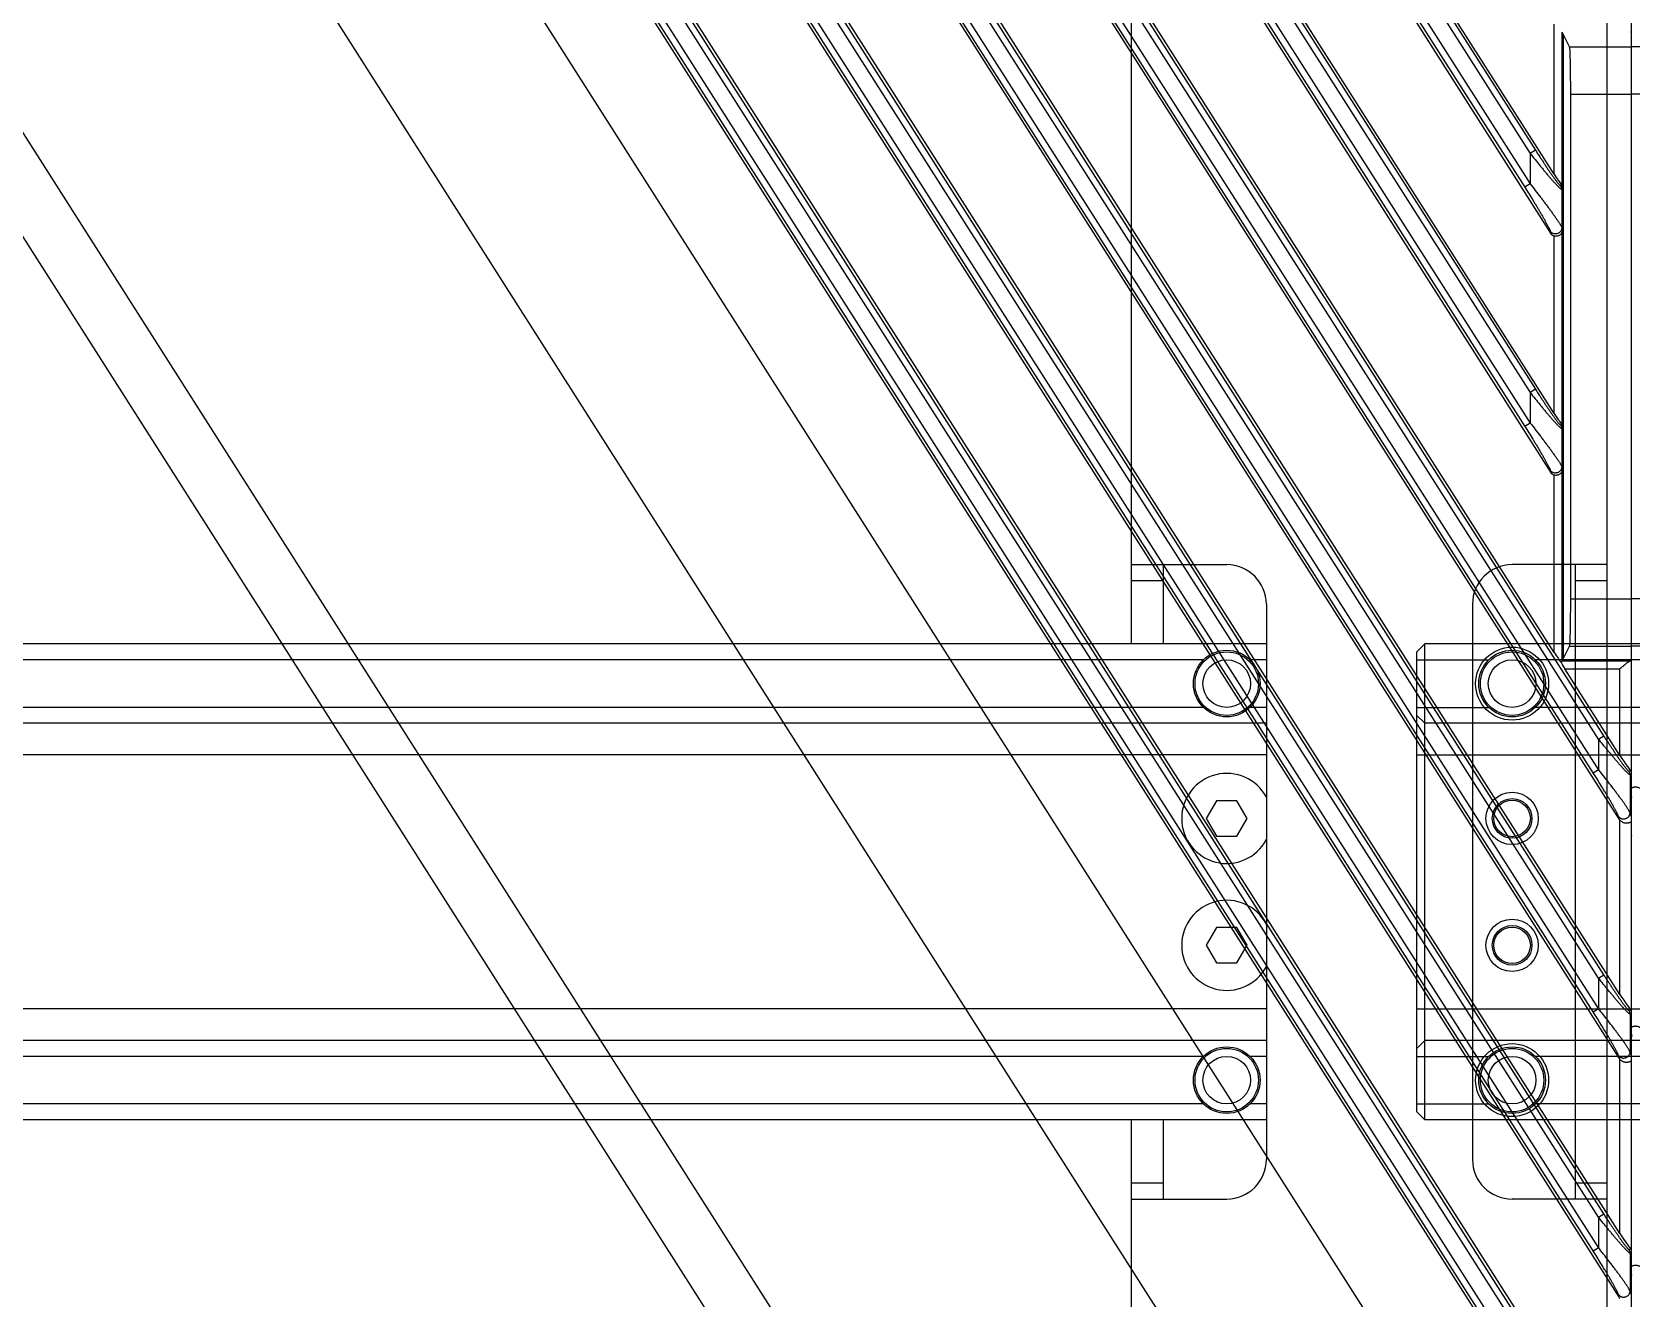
# Model space of a CAD drawing. Header units: millimetres. Extents: x 562 to 17351, y 2396 to 6995.
# Drawn here: x 12638 to 12738.8, y 5273.5 to 5353.3 of the extents above; entities that cross this region are included whole.
import ezdxf

# ---------------------------------------------------------------- set-up
doc = ezdxf.new("R2010")
doc.units = ezdxf.units.MM
doc.layers.add('02___PRT_ALL_AXES', color=7, linetype='Continuous')

# ---------------------------------------------------------------- blocks, each defined once
blk = doc.blocks.new('DTGCNV')
at = {"color": 7, "linetype": 'Continuous'}
for p, q in [((12716.62, 5010.2), (12716.62, 4673.2)), ((13136.22, 5009.5), (13315.88, 4727.48)), ((13315.92, 4731.52), (13138.83, 5009.5)), ((13145.82, 5009.5), (13315.88, 4742.55)), ((13315.92, 4746.59), (13148.43, 5009.5)), ((13155.43, 5009.5), (13315.88, 4757.63)), ((13311.78, 4768.16), (13158.03, 5009.5)), ((13165.03, 5009.5), (13311.54, 4779.53)), ((13311.78, 4783.23), (13167.64, 5009.5)), ((13174.63, 5009.5), (13311.54, 4794.6)), ((13316.62, 5010.2), (13316.62, 4672.7)), ((13314.23, 4730.42), (13137.44, 5007.93)), ((13314.57, 4730.63), (13137.77, 5008.15)), ((13314.57, 4732.55), (13138.99, 5008.15)), ((13314.9, 4732.76), (13139.33, 5008.36)), ((13314.23, 4745.49), (13147.04, 5007.93)), ((13314.57, 4745.71), (13147.38, 5008.15)), ((13314.57, 4747.62), (13148.6, 5008.15)), ((13314.9, 4747.84), (13148.93, 5008.36)), ((13314.23, 4760.57), (13156.64, 5007.93)), ((13314.57, 4760.78), (13156.98, 5008.15)), ((13314.57, 4762.7), (13158.2, 5008.15)), ((13314.9, 4762.91), (13158.54, 5008.36)), ((13166.25, 5007.93), (13309.92, 4782.41)), ((13166.58, 5008.15), (13310.26, 4782.62)), ((13167.8, 5008.15), (13310.26, 4784.54)), ((13168.14, 5008.36), (13310.59, 4784.75)), ((13175.85, 5007.93), (13309.92, 4797.49)), ((13176.19, 5008.15), (13310.26, 4797.7)), ((13177.41, 5008.15), (13310.26, 4799.62)), ((13177.74, 5008.36), (13310.59, 4799.83)), ((13122.27, 5005.36), (13314.22, 4704.06)), ((13129.33, 5005.24), (13315.88, 4712.4)), ((13315.92, 4716.44), (13131.86, 5005.36)), ((13311.78, 4798.31), (13179.88, 5005.36)), ((13298.05, 4708.98), (13109.91, 5004.31)), ((13314.23, 4715.34), (13130.58, 5003.62)), ((13314.57, 4715.56), (13130.91, 5003.84)), ((13314.57, 4717.47), (13132.13, 5003.84)), ((13314.9, 4717.69), (13132.47, 5004.05)), ((13149.85, 4903.45), (13275.55, 4706.13)), ((13273.33, 4703.11), (13194.98, 4826.09)), ((13311.78, 4798.31), (13311.78, 4807.77)), ((13312.75, 4806.35), (13312.28, 4807.27)), ((13312.28, 4797.48), (13312.28, 4807.27)), ((13312.37, 4767.8), (13312.37, 4807.1)), ((12720.49, 4806.35), (12716.62, 4806.35)), ((13312.75, 4806.35), (13316.62, 4806.35)), ((12720.42, 4803.35), (12716.62, 4803.35)), ((13312.82, 4803.35), (13316.62, 4803.35)), ((13312.82, 4771.54), (13312.82, 4803.35)), ((13310.59, 4799.83), (13310.26, 4799.62)), ((13310.26, 4799.62), (13310.26, 4797.7)), ((13310.26, 4797.7), (13309.92, 4797.49)), ((13312.19, 4797.57), (13312.21, 4797.67)), ((13312.28, 4797.48), (13312.26, 4797.36)), ((13312.26, 4797.36), (13312.26, 4794.93)), ((13311.52, 4794.72), (13311.54, 4794.6)), ((13312.26, 4794.93), (13312.28, 4794.72)), ((13312.28, 4782.41), (13312.28, 4794.72)), ((13311.78, 4783.23), (13311.78, 4794.43)), ((13310.59, 4784.75), (13310.26, 4784.54)), ((13310.26, 4784.54), (13310.26, 4782.62)), ((13310.26, 4782.62), (13309.92, 4782.41)), ((13312.21, 4782.6), (13312.19, 4782.5)), ((13312.28, 4782.41), (13312.26, 4782.28)), ((13312.26, 4782.28), (13312.26, 4779.86)), ((13311.52, 4779.65), (13311.54, 4779.53)), ((13312.26, 4779.86), (13312.28, 4779.65)), ((13312.28, 4767.62), (13312.28, 4779.65)), ((13311.78, 4768.16), (13311.78, 4779.35)), ((12720.42, 4771.54), (12716.62, 4771.54)), ((13312.82, 4771.54), (13316.62, 4771.54)), ((12720.49, 4768.55), (12716.62, 4768.55)), ((13312.28, 4767.62), (13312.75, 4768.55)), ((13312.75, 4768.55), (13316.62, 4768.55)), ((13312.2, 4767.54), (13312.28, 4767.62)), ((13312.28, 4767.62), (13316.58, 4767.62)), ((13312.44, 4767.12), (13315.92, 4767.12)), ((13315.92, 4761.67), (13312.44, 4767.12)), ((13315.92, 4761.67), (13315.92, 4767.12)), ((13314.57, 4762.7), (13314.9, 4762.91)), ((13314.57, 4762.7), (13314.57, 4760.78)), ((13314.23, 4760.57), (13314.57, 4760.78)), ((13316.61, 4760.68), (13316.5, 4760.65)), ((13316.62, 4760.45), (13316.56, 4760.44)), ((13316.56, 4760.44), (13316.56, 4758.04)), ((12716.68, 4759.02), (12716.62, 4759.22)), ((13315.88, 4757.63), (13315.82, 4757.83)), ((13315.92, 4746.59), (13315.92, 4757.58)), ((13316.62, 4757.84), (13316.56, 4758.04)), ((12716.68, 4756.63), (12716.62, 4756.61)), ((13314.57, 4747.62), (13314.9, 4747.84)), ((13314.57, 4747.62), (13314.57, 4745.71)), ((13314.23, 4745.49), (13314.57, 4745.71)), ((13316.61, 4745.61), (13316.5, 4745.57)), ((13316.62, 4745.38), (13316.56, 4745.36)), ((13316.56, 4745.36), (13316.56, 4742.97)), ((12716.62, 4744.15), (12716.68, 4743.95)), ((13315.88, 4742.55), (13315.82, 4742.75)), ((13315.92, 4731.52), (13315.92, 4742.51)), ((13316.62, 4742.77), (13316.56, 4742.97)), ((12716.62, 4741.54), (12716.68, 4741.55)), ((13314.57, 4732.55), (13314.9, 4732.76)), ((13314.57, 4732.55), (13314.57, 4730.63)), ((13314.23, 4730.42), (13314.57, 4730.63)), ((13316.61, 4730.53), (13316.5, 4730.5)), ((13316.62, 4730.3), (13316.56, 4730.29)), ((13316.56, 4730.29), (13316.56, 4727.89)), ((12716.68, 4728.87), (12716.62, 4729.07)), ((13315.88, 4727.48), (13315.82, 4727.68)), ((13316.62, 4727.69), (13316.56, 4727.89))]:
    blk.add_line(p, q, dxfattribs=at)
for centre, radius, start, end in [((13311.86, 4797.36), 0.396, 0.208, 32.9741), ((13311.86, 4782.28), 0.396, 0.208, 32.9741), ((13316.16, 4760.43), 0.402, 0.1282, 32.3718), ((13316.16, 4745.36), 0.402, 0.1282, 32.3718), ((13316.16, 4730.28), 0.402, 0.1282, 32.3718)]:
    blk.add_arc(centre, radius, start, end, dxfattribs=at)
for centre, major_axis, ratio, start_param, end_param in [((12717.32, 4807.26), (0.7, 0), 0.052408, 2.812592, 3.141593), ((13311.78, 4807.27), (0.5, 0), 0.052408, 0.02618, 0.05236), ((13315.92, 4807.26), (0.7, 0), 0.052408, 0, 0.329), ((13312.74, 4803.35), (0, 3), 0.026186, -1.570796, -0.05236), ((13311.78, 4798.39), (-0.499, 0.789), 0.046753, -4.638574, -3.601913), ((13311.87, 4794.82), (-0.052, 0.405), 0.97951, -4.264838, -3.490965), ((13311.78, 4783.31), (-0.499, 0.789), 0.046753, -4.638574, -3.601913), ((13311.87, 4779.75), (-0.052, 0.405), 0.97951, -4.264838, -3.490965), ((13312.74, 4771.54), (0, 3), 0.026186, -3.089233, -1.570796), ((12717.32, 4767.63), (0.7, 0), 0.052408, 3.141593, 3.470593), ((13311.78, 4768.24), (-0.499, 0.789), 0.046753, -4.638574, -3.652279), ((13312.5, 4767.12), (-0.321, 0.499), 0.073624, 0.537273, 1.523567), ((13311.78, 4767.62), (0.5, 0), 0.052408, -0.05236, -0.02618), ((13315.92, 4767.63), (0.7, 0), 0.052408, -0.329, 0), ((13315.92, 4761.78), (-0.7, 1.1), 0.046753, -4.638574, -3.259594), ((13316.22, 4757.85), (-0.117, 0.402), 0.954439, -4.415997, -4.276035), ((13315.92, 4746.71), (-0.7, 1.1), 0.046753, -4.638574, -3.259594), ((13316.22, 4742.78), (-0.117, 0.402), 0.954439, -4.415997, -4.276035), ((13315.92, 4731.63), (-0.7, 1.1), 0.046753, -4.638574, -3.259594), ((13316.22, 4727.7), (-0.117, 0.402), 0.954439, -4.415997, -4.276035)]:
    blk.add_ellipse(centre, major_axis=major_axis, ratio=ratio, start_param=start_param, end_param=end_param, dxfattribs=at)
for points, knots in [([(13310.59, 4799.83), (13310.67, 4799.71), (13310.79, 4799.52), (13310.95, 4799.28), (13311.07, 4799.1), (13311.18, 4798.92), (13311.3, 4798.74), (13311.42, 4798.57), (13311.53, 4798.4), (13311.63, 4798.26), (13311.7, 4798.16), (13311.76, 4798.08), (13311.81, 4798.01), (13311.86, 4797.94), (13311.92, 4797.87), (13311.96, 4797.81), (13312.01, 4797.75), (13312.05, 4797.7), (13312.09, 4797.65), (13312.12, 4797.62), (13312.14, 4797.6), (13312.15, 4797.59), (13312.16, 4797.58), (13312.17, 4797.57), (13312.18, 4797.57), (13312.18, 4797.56), (13312.19, 4797.56), (13312.19, 4797.57), (13312.19, 4797.57), (13312.19, 4797.57), (13312.19, 4797.57), (13312.19, 4797.57)], [0, 0, 0, 0, 0.15694, 0.235083, 0.312792, 0.389889, 0.466133, 0.541222, 0.614757, 0.686184, 0.720877, 0.754726, 0.78758, 0.819246, 0.849499, 0.878053, 0.90457, 0.928641, 0.949798, 0.96753, 0.974953, 0.981338, 0.986644, 0.990849, 0.993984, 0.99519, 0.9962, 0.997085, 0.997946, 0.99889, 1, 1, 1, 1]), ([(13310.26, 4799.62), (13310.36, 4799.49), (13310.57, 4799.23), (13310.83, 4798.91), (13311.03, 4798.66), (13311.18, 4798.48), (13311.33, 4798.3), (13311.48, 4798.13), (13311.6, 4797.99), (13311.69, 4797.89), (13311.76, 4797.82), (13311.83, 4797.74), (13311.89, 4797.68), (13311.95, 4797.61), (13312, 4797.56), (13312.06, 4797.5), (13312.1, 4797.46), (13312.14, 4797.42), (13312.18, 4797.39), (13312.2, 4797.38), (13312.21, 4797.37), (13312.22, 4797.36), (13312.23, 4797.35), (13312.24, 4797.35), (13312.25, 4797.35), (13312.25, 4797.35), (13312.25, 4797.35), (13312.26, 4797.35), (13312.26, 4797.36), (13312.26, 4797.36)], [0, 0, 0, 0, 0.163599, 0.325517, 0.405208, 0.483611, 0.560291, 0.634699, 0.706102, 0.740385, 0.773533, 0.805367, 0.835691, 0.864271, 0.890851, 0.915138, 0.936821, 0.955575, 0.97109, 0.977548, 0.983108, 0.987753, 0.991491, 0.994362, 0.995508, 0.996494, 0.997369, 0.998198, 1, 1, 1, 1]), ([(13310.26, 4797.7), (13310.37, 4797.56), (13310.58, 4797.29), (13310.85, 4796.94), (13311.06, 4796.67), (13311.21, 4796.47), (13311.36, 4796.27), (13311.51, 4796.07), (13311.64, 4795.89), (13311.77, 4795.7), (13311.9, 4795.53), (13311.99, 4795.39), (13312.06, 4795.29), (13312.1, 4795.22), (13312.14, 4795.16), (13312.18, 4795.1), (13312.21, 4795.05), (13312.23, 4795.01), (13312.24, 4794.98), (13312.25, 4794.96), (13312.25, 4794.95), (13312.26, 4794.94), (13312.26, 4794.93)], [0, 0, 0, 0, 0.154445, 0.30727, 0.382534, 0.456692, 0.529432, 0.600377, 0.669045, 0.734822, 0.796897, 0.854183, 0.880595, 0.905226, 0.927827, 0.94811, 0.965769, 0.980485, 0.986646, 0.991965, 0.996419, 1, 1, 1, 1]), ([(13312.28, 4797.48), (13312.28, 4797.5), (13312.28, 4797.53), (13312.27, 4797.58), (13312.24, 4797.63), (13312.23, 4797.66), (13312.21, 4797.67)], [0, 0, 0, 0, 0.23991, 0.484403, 0.736695, 1, 1, 1, 1]), ([(13309.92, 4797.49), (13310.01, 4797.35), (13310.17, 4797.09), (13310.38, 4796.75), (13310.54, 4796.49), (13310.66, 4796.29), (13310.78, 4796.1), (13310.89, 4795.91), (13311, 4795.72), (13311.11, 4795.54), (13311.21, 4795.36), (13311.28, 4795.22), (13311.34, 4795.11), (13311.38, 4795.04), (13311.42, 4794.97), (13311.45, 4794.9), (13311.48, 4794.85), (13311.5, 4794.8), (13311.51, 4794.77), (13311.51, 4794.75), (13311.52, 4794.74), (13311.52, 4794.73), (13311.52, 4794.72)], [0, 0, 0, 0, 0.147854, 0.294636, 0.367264, 0.439153, 0.510088, 0.579799, 0.647935, 0.714028, 0.777425, 0.83718, 0.86528, 0.891898, 0.916748, 0.939475, 0.959663, 0.976821, 0.984101, 0.990427, 0.995741, 1, 1, 1, 1]), ([(13312.26, 4794.93), (13312.26, 4794.91), (13312.25, 4794.87), (13312.24, 4794.81), (13312.21, 4794.75), (13312.18, 4794.7), (13312.13, 4794.65), (13312.08, 4794.61), (13312.03, 4794.58), (13311.97, 4794.56), (13311.91, 4794.54), (13311.84, 4794.54), (13311.78, 4794.55), (13311.72, 4794.57), (13311.66, 4794.59), (13311.61, 4794.63), (13311.56, 4794.67), (13311.53, 4794.7), (13311.52, 4794.72)], [0, 0, 0, 0, 0.061771, 0.123674, 0.185724, 0.247974, 0.310429, 0.373081, 0.435901, 0.498841, 0.561846, 0.62485, 0.687789, 0.750605, 0.813254, 0.8757, 0.937956, 1, 1, 1, 1]), ([(13311.78, 4794.43), (13311.82, 4794.42), (13311.89, 4794.41), (13311.99, 4794.42), (13312.08, 4794.45), (13312.15, 4794.49), (13312.21, 4794.54), (13312.25, 4794.6), (13312.28, 4794.66), (13312.28, 4794.7), (13312.28, 4794.72)], [0, 0, 0, 0, 0.160899, 0.314742, 0.456494, 0.584742, 0.700638, 0.806545, 0.905309, 1, 1, 1, 1]), ([(13310.59, 4784.75), (13310.67, 4784.63), (13310.79, 4784.45), (13310.95, 4784.2), (13311.07, 4784.02), (13311.18, 4783.84), (13311.3, 4783.67), (13311.42, 4783.49), (13311.53, 4783.33), (13311.63, 4783.19), (13311.7, 4783.08), (13311.76, 4783.01), (13311.81, 4782.93), (13311.86, 4782.86), (13311.92, 4782.79), (13311.96, 4782.73), (13312.01, 4782.67), (13312.05, 4782.62), (13312.09, 4782.58), (13312.12, 4782.54), (13312.14, 4782.52), (13312.15, 4782.51), (13312.16, 4782.5), (13312.17, 4782.49), (13312.18, 4782.49), (13312.18, 4782.49), (13312.19, 4782.49), (13312.19, 4782.49), (13312.19, 4782.49), (13312.19, 4782.49), (13312.19, 4782.5), (13312.19, 4782.5)], [0, 0, 0, 0, 0.15694, 0.235083, 0.312792, 0.389889, 0.466133, 0.541222, 0.614757, 0.686184, 0.720877, 0.754726, 0.78758, 0.819246, 0.849499, 0.878053, 0.90457, 0.928641, 0.949798, 0.96753, 0.974953, 0.981338, 0.986644, 0.990849, 0.993984, 0.99519, 0.9962, 0.997085, 0.997946, 0.99889, 1, 1, 1, 1]), ([(13310.26, 4784.54), (13310.36, 4784.41), (13310.57, 4784.15), (13310.83, 4783.84), (13311.03, 4783.59), (13311.18, 4783.4), (13311.33, 4783.23), (13311.48, 4783.06), (13311.6, 4782.92), (13311.69, 4782.81), (13311.76, 4782.74), (13311.83, 4782.67), (13311.89, 4782.6), (13311.95, 4782.54), (13312, 4782.48), (13312.06, 4782.43), (13312.1, 4782.38), (13312.14, 4782.34), (13312.18, 4782.32), (13312.2, 4782.3), (13312.21, 4782.29), (13312.22, 4782.28), (13312.23, 4782.28), (13312.24, 4782.28), (13312.25, 4782.28), (13312.25, 4782.28), (13312.25, 4782.28), (13312.26, 4782.28), (13312.26, 4782.28), (13312.26, 4782.28)], [0, 0, 0, 0, 0.163599, 0.325517, 0.405208, 0.483611, 0.560291, 0.634699, 0.706102, 0.740385, 0.773533, 0.805367, 0.835691, 0.864271, 0.890851, 0.915138, 0.936821, 0.955575, 0.97109, 0.977548, 0.983108, 0.987753, 0.991491, 0.994362, 0.995508, 0.996494, 0.997369, 0.998198, 1, 1, 1, 1]), ([(13310.26, 4782.62), (13310.37, 4782.49), (13310.58, 4782.21), (13310.85, 4781.87), (13311.06, 4781.59), (13311.21, 4781.39), (13311.36, 4781.19), (13311.51, 4781), (13311.64, 4780.81), (13311.77, 4780.63), (13311.9, 4780.46), (13311.99, 4780.32), (13312.06, 4780.22), (13312.1, 4780.15), (13312.14, 4780.08), (13312.18, 4780.02), (13312.21, 4779.97), (13312.23, 4779.93), (13312.24, 4779.9), (13312.25, 4779.89), (13312.25, 4779.87), (13312.26, 4779.86), (13312.26, 4779.86)], [0, 0, 0, 0, 0.154445, 0.30727, 0.382534, 0.456692, 0.529432, 0.600377, 0.669045, 0.734822, 0.796897, 0.854183, 0.880595, 0.905226, 0.927827, 0.94811, 0.965769, 0.980485, 0.986646, 0.991965, 0.996419, 1, 1, 1, 1]), ([(13312.28, 4782.41), (13312.28, 4782.43), (13312.28, 4782.46), (13312.27, 4782.51), (13312.24, 4782.55), (13312.23, 4782.58), (13312.21, 4782.6)], [0, 0, 0, 0, 0.23991, 0.484403, 0.736695, 1, 1, 1, 1]), ([(13309.92, 4782.41), (13310.01, 4782.28), (13310.17, 4782.01), (13310.38, 4781.68), (13310.54, 4781.41), (13310.66, 4781.22), (13310.78, 4781.02), (13310.89, 4780.83), (13311, 4780.64), (13311.11, 4780.46), (13311.21, 4780.29), (13311.28, 4780.15), (13311.34, 4780.04), (13311.38, 4779.96), (13311.42, 4779.89), (13311.45, 4779.83), (13311.48, 4779.77), (13311.5, 4779.73), (13311.51, 4779.7), (13311.51, 4779.68), (13311.52, 4779.66), (13311.52, 4779.65), (13311.52, 4779.65)], [0, 0, 0, 0, 0.147854, 0.294636, 0.367264, 0.439153, 0.510088, 0.579799, 0.647935, 0.714028, 0.777425, 0.83718, 0.86528, 0.891898, 0.916748, 0.939475, 0.959663, 0.976821, 0.984101, 0.990427, 0.995741, 1, 1, 1, 1]), ([(13312.26, 4779.86), (13312.26, 4779.84), (13312.25, 4779.8), (13312.24, 4779.74), (13312.21, 4779.68), (13312.18, 4779.62), (13312.13, 4779.58), (13312.08, 4779.54), (13312.03, 4779.5), (13311.97, 4779.48), (13311.91, 4779.47), (13311.84, 4779.47), (13311.78, 4779.47), (13311.72, 4779.49), (13311.66, 4779.52), (13311.61, 4779.55), (13311.56, 4779.59), (13311.53, 4779.63), (13311.52, 4779.65)], [0, 0, 0, 0, 0.061771, 0.123674, 0.185724, 0.247974, 0.310429, 0.373081, 0.435901, 0.498841, 0.561846, 0.62485, 0.687789, 0.750605, 0.813254, 0.8757, 0.937956, 1, 1, 1, 1]), ([(13311.78, 4779.35), (13311.82, 4779.34), (13311.89, 4779.34), (13311.99, 4779.35), (13312.08, 4779.37), (13312.15, 4779.42), (13312.21, 4779.47), (13312.25, 4779.52), (13312.28, 4779.58), (13312.28, 4779.63), (13312.28, 4779.65)], [0, 0, 0, 0, 0.160899, 0.314742, 0.456494, 0.584742, 0.700638, 0.806545, 0.905309, 1, 1, 1, 1]), ([(13316.58, 4767.62), (13316.58, 4767.62), (13316.57, 4767.62), (13316.56, 4767.61), (13316.54, 4767.61), (13316.52, 4767.6), (13316.5, 4767.58), (13316.46, 4767.56), (13316.42, 4767.53), (13316.37, 4767.49), (13316.29, 4767.44), (13316.2, 4767.36), (13316.11, 4767.28), (13316.02, 4767.2), (13315.95, 4767.15), (13315.92, 4767.12)], [0, 0, 0, 0, 0.013463, 0.028958, 0.046471, 0.065932, 0.110248, 0.160922, 0.216933, 0.277361, 0.408429, 0.549248, 0.696374, 0.84732, 1, 1, 1, 1]), ([(13316.56, 4760.44), (13316.56, 4760.44), (13316.55, 4760.44), (13316.54, 4760.44), (13316.53, 4760.44), (13316.52, 4760.45), (13316.51, 4760.46), (13316.49, 4760.47), (13316.46, 4760.5), (13316.42, 4760.54), (13316.38, 4760.58), (13316.33, 4760.63), (13316.27, 4760.68), (13316.22, 4760.74), (13316.13, 4760.83), (13316.03, 4760.95), (13315.89, 4761.1), (13315.76, 4761.26), (13315.61, 4761.43), (13315.47, 4761.6), (13315.32, 4761.78), (13315.17, 4761.96), (13315.02, 4762.14), (13314.82, 4762.39), (13314.67, 4762.57), (13314.57, 4762.7)], [0, 0, 0, 0, 0.002036, 0.004765, 0.008306, 0.012701, 0.017956, 0.024063, 0.038745, 0.05652, 0.077106, 0.100208, 0.125538, 0.152825, 0.181822, 0.244102, 0.310933, 0.381227, 0.454167, 0.529124, 0.605619, 0.683271, 0.76177, 0.840872, 1, 1, 1, 1]), ([(13316.5, 4760.65), (13316.5, 4760.65), (13316.49, 4760.65), (13316.49, 4760.65), (13316.48, 4760.65), (13316.47, 4760.66), (13316.46, 4760.67), (13316.45, 4760.68), (13316.44, 4760.69), (13316.42, 4760.71), (13316.4, 4760.73), (13316.37, 4760.77), (13316.33, 4760.82), (13316.29, 4760.87), (13316.24, 4760.93), (13316.19, 4761), (13316.12, 4761.09), (13316.04, 4761.21), (13315.93, 4761.36), (13315.82, 4761.52), (13315.71, 4761.69), (13315.59, 4761.86), (13315.48, 4762.03), (13315.36, 4762.2), (13315.25, 4762.38), (13315.09, 4762.62), (13314.98, 4762.79), (13314.9, 4762.91)], [0, 0, 0, 0, 0.001988, 0.003277, 0.004801, 0.008605, 0.013451, 0.019328, 0.026206, 0.034036, 0.042764, 0.062675, 0.085465, 0.110691, 0.137955, 0.166932, 0.197336, 0.261568, 0.329268, 0.399486, 0.471568, 0.545042, 0.619552, 0.694837, 0.77068, 0.84692, 1, 1, 1, 1]), ([(13315.82, 4757.83), (13315.82, 4757.84), (13315.82, 4757.85), (13315.81, 4757.88), (13315.79, 4757.92), (13315.77, 4757.97), (13315.74, 4758.04), (13315.7, 4758.1), (13315.65, 4758.2), (13315.58, 4758.33), (13315.49, 4758.5), (13315.39, 4758.67), (13315.29, 4758.85), (13315.18, 4759.03), (13315.07, 4759.22), (13314.91, 4759.47), (13314.72, 4759.79), (13314.48, 4760.18), (13314.31, 4760.44), (13314.23, 4760.57)], [0, 0, 0, 0, 0.005901, 0.012735, 0.028952, 0.048163, 0.069902, 0.093761, 0.1194, 0.174923, 0.234768, 0.297789, 0.363198, 0.430435, 0.499095, 0.568871, 0.710853, 0.85493, 1, 1, 1, 1]), ([(13316.56, 4758.04), (13316.56, 4758.05), (13316.55, 4758.06), (13316.54, 4758.09), (13316.52, 4758.12), (13316.49, 4758.17), (13316.46, 4758.23), (13316.42, 4758.29), (13316.36, 4758.39), (13316.28, 4758.51), (13316.17, 4758.67), (13316.05, 4758.84), (13315.92, 4759.02), (13315.78, 4759.2), (13315.64, 4759.39), (13315.45, 4759.65), (13315.19, 4759.98), (13314.88, 4760.38), (13314.67, 4760.65), (13314.57, 4760.78)], [0, 0, 0, 0, 0.00509, 0.010986, 0.025069, 0.041978, 0.061422, 0.083117, 0.106791, 0.15915, 0.216898, 0.278823, 0.34401, 0.411766, 0.481566, 0.552988, 0.699417, 0.848964, 1, 1, 1, 1]), ([(13316.62, 4760.68), (13316.62, 4760.68), (13316.62, 4760.68), (13316.62, 4760.68), (13316.62, 4760.68), (13316.61, 4760.68), (13316.61, 4760.68), (13316.61, 4760.68), (13316.61, 4760.68), (13316.61, 4760.68), (13316.61, 4760.68)], [0, 0, 0, 0, 0.134296, 0.239838, 0.325336, 0.408088, 0.50825, 0.637794, 0.80127, 1, 1, 1, 1]), ([(12717.32, 4759.48), (12717.3, 4759.5), (12717.27, 4759.54), (12717.21, 4759.58), (12717.15, 4759.61), (12717.08, 4759.64), (12717.02, 4759.65), (12716.95, 4759.66), (12716.89, 4759.66), (12716.84, 4759.66), (12716.8, 4759.65), (12716.77, 4759.64), (12716.74, 4759.64), (12716.71, 4759.63), (12716.69, 4759.62), (12716.68, 4759.62), (12716.66, 4759.61), (12716.65, 4759.61), (12716.64, 4759.61), (12716.63, 4759.61), (12716.63, 4759.62), (12716.62, 4759.63), (12716.62, 4759.64), (12716.62, 4759.65), (12716.62, 4759.65)], [0, 0, 0, 0, 0.092092, 0.18383, 0.274482, 0.363041, 0.448376, 0.529457, 0.605459, 0.675766, 0.739913, 0.769539, 0.797439, 0.847676, 0.869774, 0.889641, 0.907107, 0.922074, 0.934647, 0.945489, 0.956057, 0.968087, 0.982675, 1, 1, 1, 1]), ([(13315.82, 4757.83), (13315.84, 4757.81), (13315.86, 4757.78), (13315.91, 4757.74), (13315.96, 4757.71), (13316.02, 4757.68), (13316.08, 4757.67), (13316.14, 4757.66), (13316.21, 4757.66), (13316.27, 4757.68), (13316.33, 4757.7), (13316.38, 4757.73), (13316.43, 4757.77), (13316.48, 4757.81), (13316.51, 4757.87), (13316.54, 4757.92), (13316.55, 4757.98), (13316.56, 4758.02), (13316.56, 4758.04)], [0, 0, 0, 0, 0.061114, 0.122614, 0.184534, 0.246921, 0.309743, 0.372937, 0.436398, 0.5, 0.563602, 0.627063, 0.690257, 0.753079, 0.815466, 0.877386, 0.938886, 1, 1, 1, 1]), ([(13315.92, 4757.58), (13315.93, 4757.56), (13315.97, 4757.53), (13316.03, 4757.49), (13316.09, 4757.45), (13316.15, 4757.43), (13316.22, 4757.41), (13316.28, 4757.41), (13316.34, 4757.4), (13316.4, 4757.41), (13316.44, 4757.42), (13316.47, 4757.42), (13316.5, 4757.43), (13316.52, 4757.44), (13316.55, 4757.44), (13316.56, 4757.45), (13316.57, 4757.45), (13316.59, 4757.45), (13316.6, 4757.45), (13316.6, 4757.45), (13316.61, 4757.44), (13316.62, 4757.44), (13316.62, 4757.42), (13316.62, 4757.42), (13316.62, 4757.41)], [0, 0, 0, 0, 0.092092, 0.18383, 0.274482, 0.363041, 0.448376, 0.529457, 0.605459, 0.675766, 0.739913, 0.769539, 0.797439, 0.847676, 0.869774, 0.889641, 0.907107, 0.922074, 0.934647, 0.945489, 0.956057, 0.968087, 0.982675, 1, 1, 1, 1]), ([(12716.62, 4756.38), (12716.62, 4756.38), (12716.62, 4756.38), (12716.62, 4756.39), (12716.62, 4756.39), (12716.62, 4756.39), (12716.62, 4756.39), (12716.63, 4756.39), (12716.63, 4756.39), (12716.63, 4756.38), (12716.63, 4756.38)], [0, 0, 0, 0, 0.134296, 0.239838, 0.325336, 0.408088, 0.50825, 0.637794, 0.80127, 1, 1, 1, 1]), ([(13316.56, 4745.36), (13316.56, 4745.36), (13316.55, 4745.36), (13316.54, 4745.36), (13316.53, 4745.37), (13316.52, 4745.37), (13316.51, 4745.38), (13316.49, 4745.4), (13316.46, 4745.42), (13316.42, 4745.46), (13316.38, 4745.5), (13316.33, 4745.55), (13316.27, 4745.61), (13316.22, 4745.67), (13316.13, 4745.75), (13316.03, 4745.87), (13315.89, 4746.02), (13315.76, 4746.18), (13315.61, 4746.35), (13315.47, 4746.52), (13315.32, 4746.7), (13315.17, 4746.88), (13315.02, 4747.06), (13314.82, 4747.31), (13314.67, 4747.5), (13314.57, 4747.62)], [0, 0, 0, 0, 0.002036, 0.004765, 0.008306, 0.012701, 0.017956, 0.024063, 0.038745, 0.05652, 0.077106, 0.100208, 0.125538, 0.152825, 0.181822, 0.244102, 0.310933, 0.381227, 0.454167, 0.529124, 0.605619, 0.683271, 0.76177, 0.840872, 1, 1, 1, 1]), ([(13316.5, 4745.57), (13316.5, 4745.57), (13316.49, 4745.57), (13316.49, 4745.58), (13316.48, 4745.58), (13316.47, 4745.58), (13316.46, 4745.59), (13316.45, 4745.6), (13316.44, 4745.62), (13316.42, 4745.63), (13316.4, 4745.66), (13316.37, 4745.69), (13316.33, 4745.74), (13316.29, 4745.8), (13316.24, 4745.86), (13316.19, 4745.92), (13316.12, 4746.01), (13316.04, 4746.13), (13315.93, 4746.29), (13315.82, 4746.45), (13315.71, 4746.61), (13315.59, 4746.78), (13315.48, 4746.95), (13315.36, 4747.13), (13315.25, 4747.3), (13315.09, 4747.54), (13314.98, 4747.72), (13314.9, 4747.84)], [0, 0, 0, 0, 0.001988, 0.003277, 0.004801, 0.008605, 0.013451, 0.019328, 0.026206, 0.034036, 0.042764, 0.062675, 0.085465, 0.110691, 0.137955, 0.166932, 0.197336, 0.261568, 0.329268, 0.399486, 0.471568, 0.545042, 0.619552, 0.694837, 0.77068, 0.84692, 1, 1, 1, 1]), ([(13315.82, 4742.75), (13315.82, 4742.76), (13315.82, 4742.77), (13315.81, 4742.8), (13315.79, 4742.84), (13315.77, 4742.9), (13315.74, 4742.96), (13315.7, 4743.03), (13315.65, 4743.13), (13315.58, 4743.26), (13315.49, 4743.42), (13315.39, 4743.59), (13315.29, 4743.77), (13315.18, 4743.96), (13315.07, 4744.14), (13314.91, 4744.4), (13314.72, 4744.72), (13314.48, 4745.11), (13314.31, 4745.36), (13314.23, 4745.49)], [0, 0, 0, 0, 0.005901, 0.012735, 0.028952, 0.048163, 0.069902, 0.093761, 0.1194, 0.174923, 0.234768, 0.297789, 0.363198, 0.430435, 0.499095, 0.568871, 0.710853, 0.85493, 1, 1, 1, 1]), ([(13316.56, 4742.97), (13316.56, 4742.97), (13316.55, 4742.99), (13316.54, 4743.01), (13316.52, 4743.05), (13316.49, 4743.1), (13316.46, 4743.15), (13316.42, 4743.22), (13316.36, 4743.31), (13316.28, 4743.44), (13316.17, 4743.6), (13316.05, 4743.77), (13315.92, 4743.94), (13315.78, 4744.13), (13315.64, 4744.32), (13315.45, 4744.58), (13315.19, 4744.91), (13314.88, 4745.31), (13314.67, 4745.57), (13314.57, 4745.71)], [0, 0, 0, 0, 0.00509, 0.010986, 0.025069, 0.041978, 0.061422, 0.083117, 0.106791, 0.15915, 0.216898, 0.278823, 0.34401, 0.411766, 0.481566, 0.552988, 0.699417, 0.848964, 1, 1, 1, 1]), ([(13316.62, 4745.61), (13316.62, 4745.61), (13316.62, 4745.61), (13316.62, 4745.6), (13316.62, 4745.6), (13316.61, 4745.6), (13316.61, 4745.6), (13316.61, 4745.6), (13316.61, 4745.6), (13316.61, 4745.61), (13316.61, 4745.61)], [0, 0, 0, 0, 0.134296, 0.239838, 0.325336, 0.408088, 0.50825, 0.637794, 0.80127, 1, 1, 1, 1]), ([(12717.32, 4744.41), (12717.3, 4744.43), (12717.27, 4744.46), (12717.21, 4744.5), (12717.15, 4744.54), (12717.08, 4744.56), (12717.02, 4744.58), (12716.95, 4744.58), (12716.89, 4744.59), (12716.84, 4744.58), (12716.8, 4744.57), (12716.77, 4744.57), (12716.74, 4744.56), (12716.71, 4744.55), (12716.69, 4744.55), (12716.68, 4744.54), (12716.66, 4744.54), (12716.65, 4744.54), (12716.64, 4744.54), (12716.63, 4744.54), (12716.63, 4744.55), (12716.62, 4744.55), (12716.62, 4744.57), (12716.62, 4744.57), (12716.62, 4744.58)], [0, 0, 0, 0, 0.092092, 0.18383, 0.274482, 0.363041, 0.448376, 0.529457, 0.605459, 0.675766, 0.739913, 0.769539, 0.797439, 0.847676, 0.869774, 0.889641, 0.907107, 0.922074, 0.934647, 0.945489, 0.956057, 0.968087, 0.982675, 1, 1, 1, 1]), ([(13315.82, 4742.75), (13315.84, 4742.74), (13315.86, 4742.71), (13315.91, 4742.66), (13315.96, 4742.63), (13316.02, 4742.61), (13316.08, 4742.59), (13316.14, 4742.58), (13316.21, 4742.59), (13316.27, 4742.6), (13316.33, 4742.62), (13316.38, 4742.65), (13316.43, 4742.69), (13316.48, 4742.74), (13316.51, 4742.79), (13316.54, 4742.85), (13316.55, 4742.91), (13316.56, 4742.95), (13316.56, 4742.97)], [0, 0, 0, 0, 0.061114, 0.122614, 0.184534, 0.246921, 0.309743, 0.372937, 0.436398, 0.5, 0.563602, 0.627063, 0.690257, 0.753079, 0.815466, 0.877386, 0.938886, 1, 1, 1, 1]), ([(13315.92, 4742.51), (13315.93, 4742.49), (13315.97, 4742.45), (13316.03, 4742.41), (13316.09, 4742.38), (13316.15, 4742.35), (13316.22, 4742.34), (13316.28, 4742.33), (13316.34, 4742.33), (13316.4, 4742.33), (13316.44, 4742.34), (13316.47, 4742.35), (13316.5, 4742.35), (13316.52, 4742.36), (13316.55, 4742.37), (13316.56, 4742.37), (13316.57, 4742.38), (13316.59, 4742.38), (13316.6, 4742.38), (13316.6, 4742.38), (13316.61, 4742.37), (13316.62, 4742.36), (13316.62, 4742.35), (13316.62, 4742.34), (13316.62, 4742.34)], [0, 0, 0, 0, 0.092092, 0.18383, 0.274482, 0.363041, 0.448376, 0.529457, 0.605459, 0.675766, 0.739913, 0.769539, 0.797439, 0.847676, 0.869774, 0.889641, 0.907107, 0.922074, 0.934647, 0.945489, 0.956057, 0.968087, 0.982675, 1, 1, 1, 1]), ([(12716.62, 4741.31), (12716.62, 4741.31), (12716.62, 4741.31), (12716.62, 4741.31), (12716.62, 4741.31), (12716.62, 4741.31), (12716.62, 4741.31), (12716.63, 4741.31), (12716.63, 4741.31), (12716.63, 4741.31), (12716.63, 4741.31)], [0, 0, 0, 0, 0.134296, 0.239838, 0.325336, 0.408088, 0.50825, 0.637794, 0.80127, 1, 1, 1, 1]), ([(13316.56, 4730.29), (13316.56, 4730.28), (13316.55, 4730.28), (13316.54, 4730.29), (13316.53, 4730.29), (13316.52, 4730.3), (13316.51, 4730.31), (13316.49, 4730.32), (13316.46, 4730.35), (13316.42, 4730.38), (13316.38, 4730.43), (13316.33, 4730.48), (13316.27, 4730.53), (13316.22, 4730.59), (13316.13, 4730.68), (13316.03, 4730.8), (13315.89, 4730.95), (13315.76, 4731.11), (13315.61, 4731.27), (13315.47, 4731.45), (13315.32, 4731.62), (13315.17, 4731.81), (13315.02, 4731.99), (13314.82, 4732.24), (13314.67, 4732.42), (13314.57, 4732.55)], [0, 0, 0, 0, 0.002036, 0.004765, 0.008306, 0.012701, 0.017956, 0.024063, 0.038745, 0.05652, 0.077106, 0.100208, 0.125538, 0.152825, 0.181822, 0.244102, 0.310933, 0.381227, 0.454167, 0.529124, 0.605619, 0.683271, 0.76177, 0.840872, 1, 1, 1, 1]), ([(13316.5, 4730.5), (13316.5, 4730.5), (13316.49, 4730.5), (13316.49, 4730.5), (13316.48, 4730.5), (13316.47, 4730.51), (13316.46, 4730.52), (13316.45, 4730.53), (13316.44, 4730.54), (13316.42, 4730.56), (13316.4, 4730.58), (13316.37, 4730.62), (13316.33, 4730.67), (13316.29, 4730.72), (13316.24, 4730.78), (13316.19, 4730.85), (13316.12, 4730.94), (13316.04, 4731.06), (13315.93, 4731.21), (13315.82, 4731.37), (13315.71, 4731.54), (13315.59, 4731.71), (13315.48, 4731.88), (13315.36, 4732.05), (13315.25, 4732.23), (13315.09, 4732.47), (13314.98, 4732.64), (13314.9, 4732.76)], [0, 0, 0, 0, 0.001988, 0.003277, 0.004801, 0.008605, 0.013451, 0.019328, 0.026206, 0.034036, 0.042764, 0.062675, 0.085465, 0.110691, 0.137955, 0.166932, 0.197336, 0.261568, 0.329268, 0.399486, 0.471568, 0.545042, 0.619552, 0.694837, 0.77068, 0.84692, 1, 1, 1, 1]), ([(13315.82, 4727.68), (13315.82, 4727.69), (13315.82, 4727.7), (13315.81, 4727.73), (13315.79, 4727.77), (13315.77, 4727.82), (13315.74, 4727.88), (13315.7, 4727.95), (13315.65, 4728.05), (13315.58, 4728.18), (13315.49, 4728.35), (13315.39, 4728.52), (13315.29, 4728.7), (13315.18, 4728.88), (13315.07, 4729.07), (13314.91, 4729.32), (13314.72, 4729.64), (13314.48, 4730.03), (13314.31, 4730.29), (13314.23, 4730.42)], [0, 0, 0, 0, 0.005901, 0.012735, 0.028952, 0.048163, 0.069902, 0.093761, 0.1194, 0.174923, 0.234768, 0.297789, 0.363198, 0.430435, 0.499095, 0.568871, 0.710853, 0.85493, 1, 1, 1, 1]), ([(13316.56, 4727.89), (13316.56, 4727.9), (13316.55, 4727.91), (13316.54, 4727.94), (13316.52, 4727.97), (13316.49, 4728.02), (13316.46, 4728.08), (13316.42, 4728.14), (13316.36, 4728.23), (13316.28, 4728.36), (13316.17, 4728.52), (13316.05, 4728.69), (13315.92, 4728.87), (13315.78, 4729.05), (13315.64, 4729.24), (13315.45, 4729.5), (13315.19, 4729.83), (13314.88, 4730.23), (13314.67, 4730.5), (13314.57, 4730.63)], [0, 0, 0, 0, 0.00509, 0.010986, 0.025069, 0.041978, 0.061422, 0.083117, 0.106791, 0.15915, 0.216898, 0.278823, 0.34401, 0.411766, 0.481566, 0.552988, 0.699417, 0.848964, 1, 1, 1, 1]), ([(13316.62, 4730.53), (13316.62, 4730.53), (13316.62, 4730.53), (13316.62, 4730.53), (13316.62, 4730.53), (13316.61, 4730.53), (13316.61, 4730.53), (13316.61, 4730.53), (13316.61, 4730.53), (13316.61, 4730.53), (13316.61, 4730.53)], [0, 0, 0, 0, 0.134296, 0.239838, 0.325336, 0.408088, 0.50825, 0.637794, 0.80127, 1, 1, 1, 1]), ([(12717.32, 4729.33), (12717.3, 4729.35), (12717.27, 4729.39), (12717.21, 4729.43), (12717.15, 4729.46), (12717.08, 4729.49), (12717.02, 4729.5), (12716.95, 4729.51), (12716.89, 4729.51), (12716.84, 4729.51), (12716.8, 4729.5), (12716.77, 4729.49), (12716.74, 4729.48), (12716.71, 4729.48), (12716.69, 4729.47), (12716.68, 4729.47), (12716.66, 4729.46), (12716.65, 4729.46), (12716.64, 4729.46), (12716.63, 4729.46), (12716.63, 4729.47), (12716.62, 4729.48), (12716.62, 4729.49), (12716.62, 4729.5), (12716.62, 4729.5)], [0, 0, 0, 0, 0.092092, 0.18383, 0.274482, 0.363041, 0.448376, 0.529457, 0.605459, 0.675766, 0.739913, 0.769539, 0.797439, 0.847676, 0.869774, 0.889641, 0.907107, 0.922074, 0.934647, 0.945489, 0.956057, 0.968087, 0.982675, 1, 1, 1, 1]), ([(13315.82, 4727.68), (13315.84, 4727.66), (13315.86, 4727.63), (13315.91, 4727.59), (13315.96, 4727.56), (13316.02, 4727.53), (13316.08, 4727.51), (13316.14, 4727.51), (13316.21, 4727.51), (13316.27, 4727.53), (13316.33, 4727.55), (13316.38, 4727.58), (13316.43, 4727.62), (13316.48, 4727.66), (13316.51, 4727.72), (13316.54, 4727.77), (13316.55, 4727.83), (13316.56, 4727.87), (13316.56, 4727.89)], [0, 0, 0, 0, 0.061114, 0.122614, 0.184534, 0.246921, 0.309743, 0.372937, 0.436398, 0.5, 0.563602, 0.627063, 0.690257, 0.753079, 0.815466, 0.877386, 0.938886, 1, 1, 1, 1])]:
    blk.add_open_spline(points, degree=3, knots=knots, dxfattribs=at)
blk = doc.blocks.new('*U61')
blk.add_blockref('DTGCNV', (-13016.62, -4845.2))
blk = doc.blocks.new('*U62')
at = {"color": 0, "linetype": 'ByBlock', "lineweight": -2, "transparency": 16777216}
for p in [(0, 1350), (600, 1350)]:
    blk.add_blockref('*U61', p, dxfattribs=at)
blk = doc.blocks.new('rygdvx')
at = {"color": 114, "linetype": 'Continuous', "true_color": 0x139b48}
for p, q in [((14252.56, 10963.58), (14252.56, 11298.58)), ((14222.56, 11058.58), (14222.56, 11208.58)), ((14222.56, 11063.58), (14228.56, 11063.58)), ((14224.56, 11063.58), (14224.56, 11058.58)), ((14252.56, 11063.58), (14246.56, 11063.58)), ((14250.56, 11023.58), (14250.56, 11063.58)), ((14222.56, 11062.58), (14224.56, 11062.58)), ((14250.56, 11062.58), (14252.56, 11062.58)), ((14231.06, 11061.08), (14231.06, 11026.08)), ((14244.06, 11061.08), (14244.06, 11026.08)), ((13640.56, 11058.08), (13641.06, 11058.58)), ((13640.56, 11029.08), (13640.56, 11058.08)), ((13641.06, 11028.58), (13641.06, 11058.58)), ((13664.06, 11058.58), (13641.06, 11058.58)), ((14231.06, 11058.58), (13677.06, 11058.58)), ((13640.56, 11057.58), (13645.09, 11057.58)), ((14231.06, 11057.58), (14230.03, 11057.58)), ((13640.56, 11054.58), (13645.09, 11054.58)), ((13640.56, 11054.08), (13641.06, 11053.58)), ((14231.06, 11054.58), (14230.03, 11054.58)), ((13664.06, 11053.58), (13641.06, 11053.58)), ((14231.06, 11053.58), (13677.06, 11053.58)), ((13640.56, 11051.58), (13664.06, 11051.58)), ((14231.06, 11051.58), (13677.06, 11051.58)), ((14227.91, 11048.7), (14227.27, 11047.58)), ((14229.2, 11048.7), (14227.91, 11048.7)), ((14229.85, 11047.58), (14229.2, 11048.7)), ((14227.27, 11047.58), (14227.91, 11046.47)), ((14229.2, 11046.47), (14229.85, 11047.58)), ((14227.91, 11046.47), (14229.2, 11046.47)), ((14227.91, 11040.7), (14227.27, 11039.58)), ((14229.2, 11040.7), (14227.91, 11040.7)), ((14229.85, 11039.58), (14229.2, 11040.7)), ((14227.27, 11039.58), (14227.91, 11038.47)), ((14229.2, 11038.47), (14229.85, 11039.58)), ((14227.91, 11038.47), (14229.2, 11038.47)), ((13640.56, 11035.58), (13664.06, 11035.58)), ((14231.06, 11035.58), (13677.06, 11035.58)), ((13640.56, 11033.08), (13641.06, 11033.58)), ((13664.06, 11033.58), (13641.06, 11033.58)), ((14231.06, 11033.58), (13677.06, 11033.58)), ((13640.56, 11032.58), (13645.09, 11032.58)), ((14231.06, 11032.58), (14230.03, 11032.58)), ((13640.56, 11029.58), (13645.09, 11029.58)), ((14231.06, 11029.58), (14230.03, 11029.58)), ((13640.56, 11029.08), (13641.06, 11028.58)), ((13664.06, 11028.58), (13641.06, 11028.58)), ((14231.06, 11028.58), (13677.06, 11028.58)), ((14222.56, 10963.58), (14222.56, 11028.58)), ((14224.56, 11028.58), (14224.56, 11023.58)), ((14224.56, 11024.58), (14222.56, 11024.58)), ((14252.56, 11024.58), (14250.56, 11024.58)), ((14222.56, 11023.58), (14228.56, 11023.58)), ((14252.56, 11023.58), (14246.56, 11023.58))]:
    blk.add_line(p, q, dxfattribs=at)
for centre, radius in [((14228.56, 11056.08), 2), ((14246.56, 11056.08), 2.3), ((14246.56, 11056.08), 2), ((14228.56, 11056.08), 1.5), ((14246.56, 11056.08), 1.5), ((13646.56, 11047.58), 1.65), ((13646.56, 11047.58), 1.15), ((13646.56, 11039.58), 1.65), ((13646.56, 11039.58), 1.15), ((14228.56, 11031.08), 2), ((14228.56, 11031.08), 1.5), ((14246.56, 11031.08), 2.3), ((14246.56, 11031.08), 2), ((14246.56, 11031.08), 1.5)]:
    blk.add_circle(centre, radius, dxfattribs=at)
for centre, start, end in [((14228.56, 11061.08), 0, 90), ((14246.56, 11061.08), 90, 180), ((14228.56, 11026.08), 270, 0), ((14246.56, 11026.08), 180, 270)]:
    blk.add_arc(centre, 2.5, start, end, dxfattribs=at)
at = {"layer": '02___PRT_ALL_AXES', "color": 114, "linetype": 'Continuous', "true_color": 0x139b48}
for p, q in [((13660.09, 11057.58), (13648.03, 11057.58)), ((14227.09, 11057.58), (13681.03, 11057.58)), ((13660.09, 11054.58), (13648.03, 11054.58)), ((14227.09, 11054.58), (13681.03, 11054.58)), ((13660.09, 11032.58), (13648.03, 11032.58)), ((14227.09, 11032.58), (13681.03, 11032.58)), ((13660.09, 11029.58), (13648.03, 11029.58)), ((14227.09, 11029.58), (13681.03, 11029.58))]:
    blk.add_line(p, q, dxfattribs=at)
for centre, radius in [((13646.56, 11056.08), 2.1), ((14228.56, 11056.08), 2.1), ((14246.56, 11047.58), 1.25), ((14246.56, 11039.58), 1.25), ((13646.56, 11031.08), 2.1), ((14228.56, 11031.08), 2.1)]:
    blk.add_circle(centre, radius, dxfattribs=at)
for centre in [(14228.56, 11047.58), (14228.56, 11039.58)]:
    blk.add_arc(centre, 2.84, 28.0842, 331.9158, dxfattribs=at)
blk = doc.blocks.new('*U139')
blk.add_blockref('rygdvx', (-13946.56, -11136.35))
blk = doc.blocks.new('*U141')
at = {"color": 0, "linetype": 'ByBlock', "lineweight": -2, "transparency": 16777216}
for p in [(0, 0), (600, 0)]:
    blk.add_blockref('*U139', p, dxfattribs=at)

msp = doc.modelspace()

# ---------------------------------------------------------------- block references
for name, p in [('*U141', (12431.316, 5392.479)), ('*U62', (12438.816, 4041.217))]:
    msp.add_blockref(name, p)

doc.saveas('drawing.dxf')
